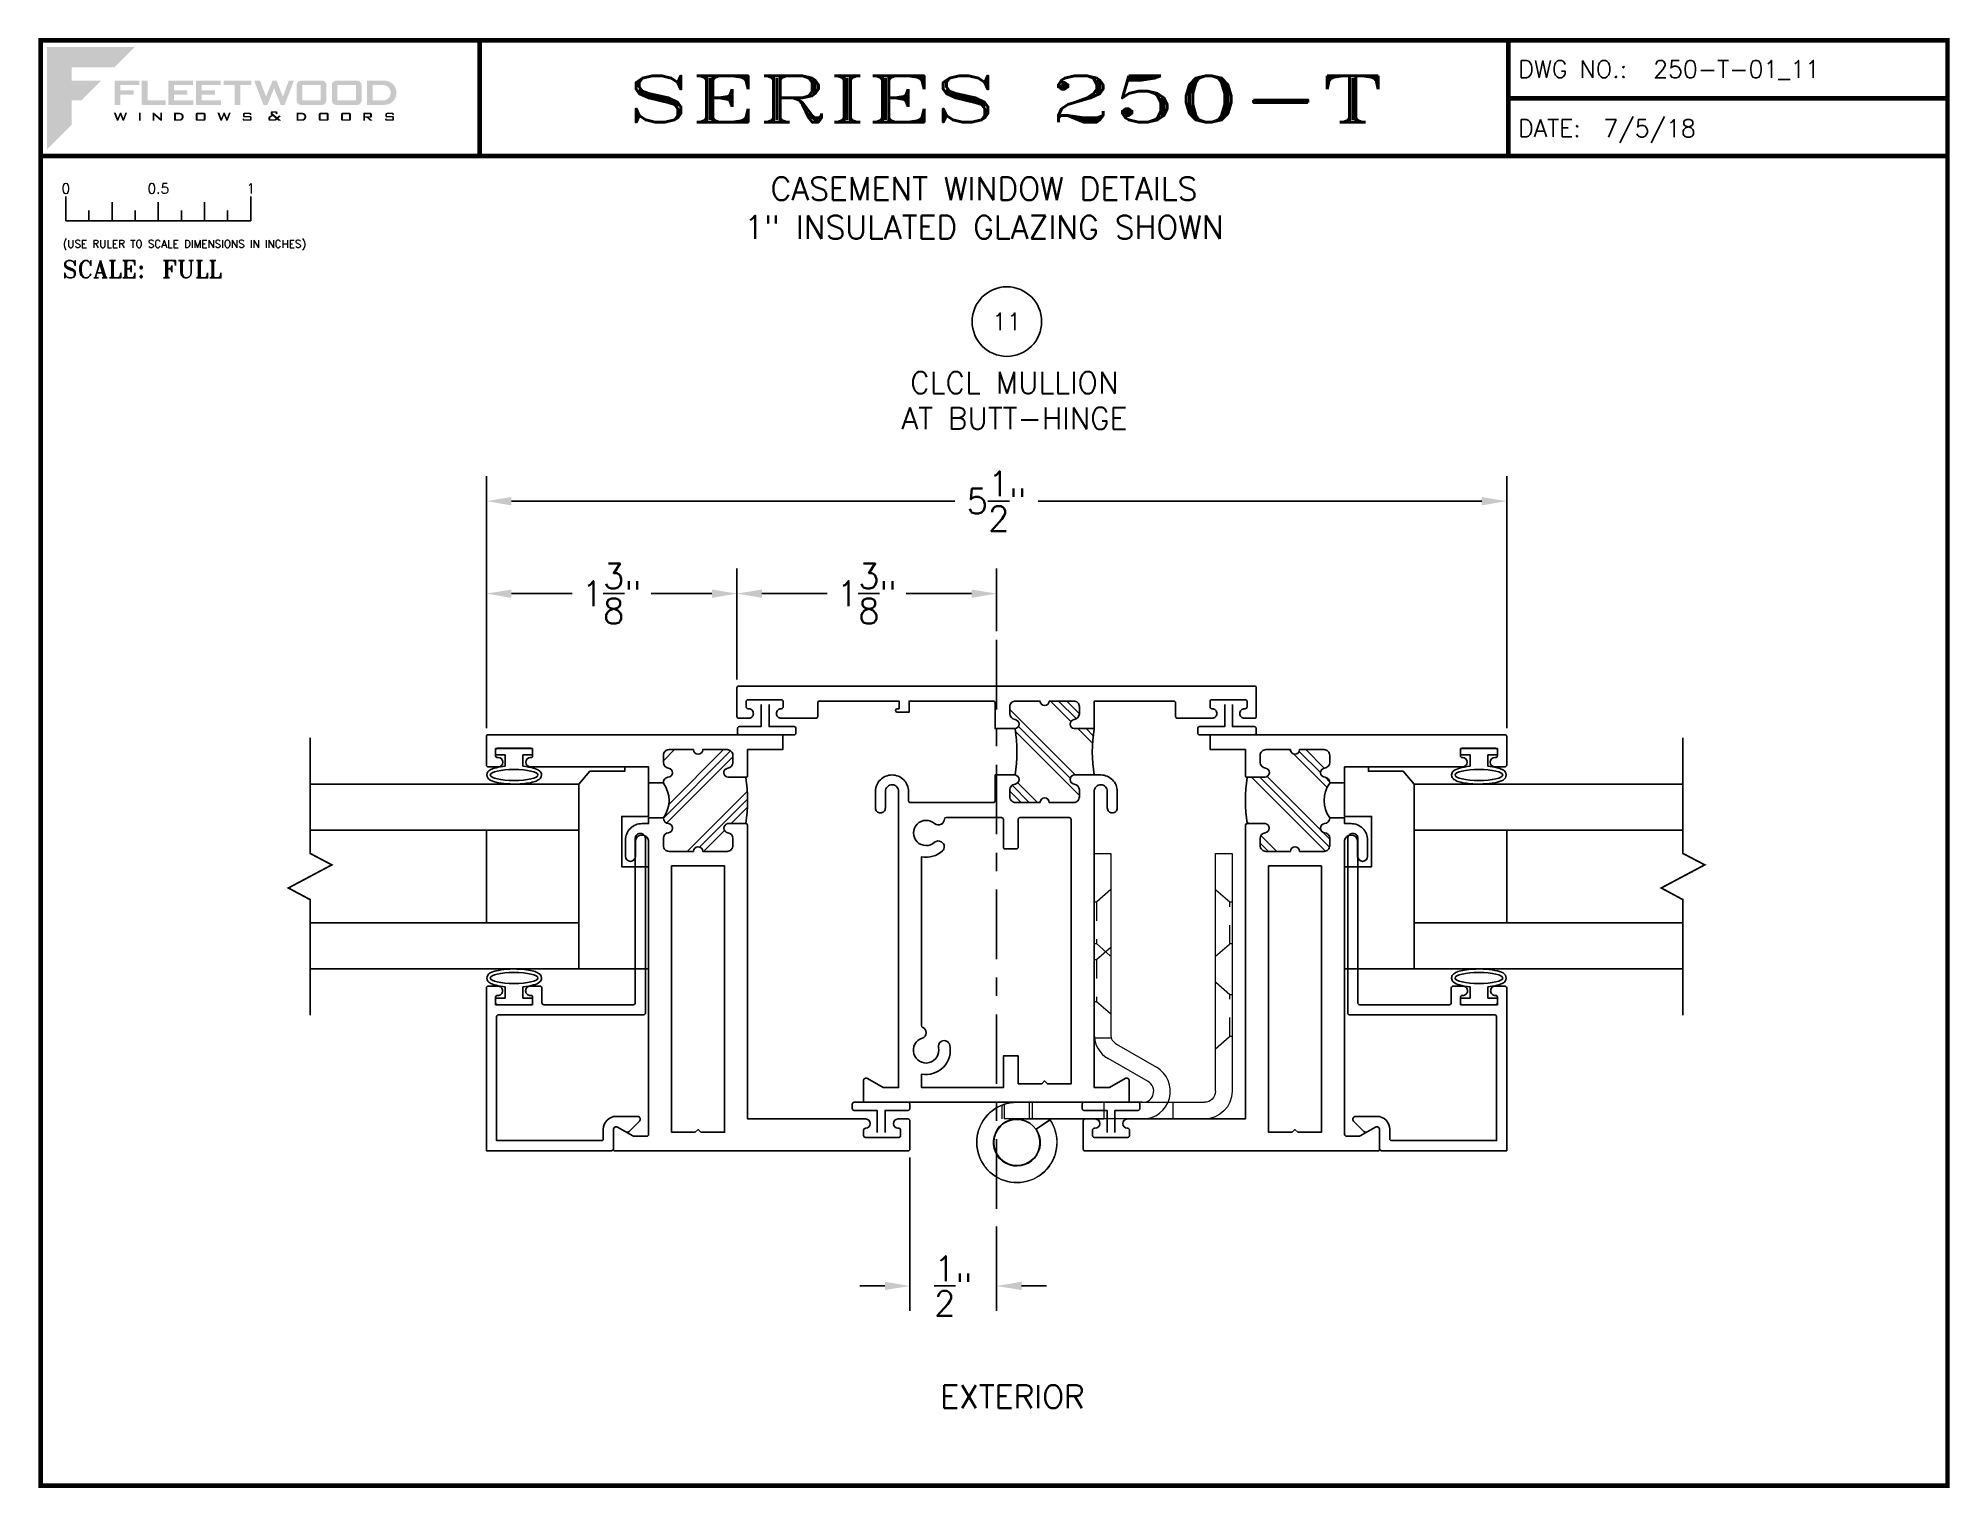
# Paper-space layout 'DETAIL 11' of a CAD drawing. Extents: x 0.1 to 10.5, y 0.1 to 7.9.
# The model-space entities are those that its viewports show. They can reach past a viewport. Long polylines and large blocks are cut down to what shows.
import ezdxf
from ezdxf.enums import TextEntityAlignment as Align

# ---------------------------------------------------------------- set-up
doc = ezdxf.new("R2010")
doc.units = 0
doc.header["$LTSCALE"] = 0.25
doc.header["$MEASUREMENT"] = 0
doc.linetypes.add('CENTER2', pattern=[1.125, 0.75, -0.125, 0.125, -0.125])
doc.linetypes.add('HIDDEN', pattern=[0.375, 0.25, -0.125])
doc.layers.get('0').update_dxf_attribs({"linetype": 'CONTINUOUS'})
doc.layers.get('DEFPOINTS').update_dxf_attribs({"linetype": 'CONTINUOUS'})
for name, color, linetype in [('CENTERLINE', 40, 'CENTER2'), ('DIM', 7, 'CONTINUOUS'), ('FRAME', 1, 'CONTINUOUS'), ('GLASS', 7, 'CONTINUOUS'), ('MISC', 7, 'CONTINUOUS'), ('VENT', 5, 'CONTINUOUS'), ('YK_GLASS_STOP', 5, 'CONTINUOUS')]:
    doc.layers.add(name, color=color, linetype=linetype)
doc.layers.add('VP', color=40, linetype='CONTINUOUS', plot=False)
doc.layers.get('VP').off()
doc.styles.add('ROMANS', font='romans')
doc.styles.add('ROMANT', font='romant')
doc.styles.add('SIMPLEX-094', font='simplex.shx', dxfattribs={"height": 0.094})
doc.styles.get("Standard").update_dxf_attribs({"font": 'simplex.shx'})
doc.dimstyles.new('FULL SCALE', dxfattribs={"dimscale": 0.75, "dimtxt": 0.18, "dimasz": 0.18, "dimexe": 0.18, "dimexo": 0.0625, "dimgap": 0.096, "dimtad": 0, "dimtih": 1, "dimtoh": 1, "dimdec": 4, "dimzin": 0, "dimdsep": 46, "dimlunit": 4, "dimtxsty": 'Standard', "dimcen": 0.09, "dimadec": 0, "dimazin": 0, "dimtfac": 1, "dimtdec": 4, "dimtofl": 0, "dimtmove": 0, "dimatfit": 3, "dimfxl": 0, "dimtolj": 1, "dimtzin": 0, "dimarcsym": 0})

# ---------------------------------------------------------------- blocks, each defined once
blk = doc.blocks.new('sectball')
blk.add_circle((0, 0), 0.125)
blk.add_attdef('NO', text='', height=0.062).set_placement((0, 0), align=Align.MIDDLE_CENTER)
for tag, p in [('LINE1', (0, -0.2588)), ('LINE2', (0, -0.3864)), ('LINE3', (0, -0.5214))]:
    blk.add_attdef(tag, text='', height=0.078).set_placement(p, align=Align.CENTER)
blk = doc.blocks.new('Fleetwood_Logo_6-10-15')
h = blk.add_hatch(color=154)
h.dxf.hatch_style = 1
h.paths.add_polyline_path([(0.2526, -0.0017), (0.0019, -0.0017), (0.0019, -0.2942), (0.0725, -0.2236), (0.0725, -0.1535), (0.1007, -0.1535), (0.1567, -0.0976), (0.0725, -0.0976), (0.0725, -0.0596), (0.1946, -0.0596)])
h = blk.add_hatch(color=251)
h.dxf.hatch_style = 1
h.paths.add_polyline_path([(0.2487, -0.1256), (0.2112, -0.1256), (0.2112, -0.1102), (0.2647, -0.1102), (0.2647, -0.0976), (0.1946, -0.0976), (0.1946, -0.1667), (0.2112, -0.1667), (0.2112, -0.1377), (0.2487, -0.1377)])
h = blk.add_hatch(color=251)
h.dxf.hatch_style = 1
h.paths.add_polyline_path([(0.2886, -0.0976), (0.272, -0.0976), (0.272, -0.1667), (0.3401, -0.1667), (0.3401, -0.1535), (0.2886, -0.1535)])
h = blk.add_hatch(color=251)
h.dxf.hatch_style = 1
h.paths.add_polyline_path([(0.4175, -0.0976), (0.3474, -0.0976), (0.3474, -0.1667), (0.4185, -0.1667), (0.4185, -0.1534), (0.364, -0.1534), (0.364, -0.1377), (0.4015, -0.1377), (0.4015, -0.1256), (0.364, -0.1256), (0.364, -0.1102), (0.4175, -0.1102)])
h = blk.add_hatch(color=251)
h.dxf.hatch_style = 1
h.paths.add_polyline_path([(0.4965, -0.0976), (0.4264, -0.0976), (0.4264, -0.1667), (0.4975, -0.1667), (0.4975, -0.1534), (0.443, -0.1534), (0.443, -0.1377), (0.4804, -0.1377), (0.4804, -0.1256), (0.443, -0.1256), (0.443, -0.1102), (0.4965, -0.1102)])
h = blk.add_hatch(color=251)
h.dxf.hatch_style = 1
h.paths.add_polyline_path([(0.5842, -0.0976), (0.5054, -0.0976), (0.5054, -0.1102), (0.5365, -0.1102), (0.5365, -0.1667), (0.5531, -0.1667), (0.5531, -0.1102), (0.5842, -0.1102)])
h = blk.add_hatch(color=251)
h.dxf.hatch_style = 1
h.paths.add_polyline_path([(0.6089, -0.0976), (0.5921, -0.0976), (0.6188, -0.1667), (0.63, -0.1667), (0.6489, -0.1192), (0.6679, -0.1667), (0.6789, -0.1667), (0.7056, -0.0976), (0.6908, -0.0976), (0.6742, -0.1433), (0.6558, -0.0976), (0.6446, -0.0976), (0.6261, -0.1433)])
h = blk.add_hatch(color=251)
h.dxf.hatch_style = 1
h.paths.add_polyline_path([(0.7853, -0.0976), (0.726, -0.0976, 0.414214), (0.7133, -0.1102), (0.7133, -0.154, 0.414214), (0.726, -0.1667), (0.7853, -0.1667, 0.414214), (0.798, -0.154), (0.798, -0.1102, 0.414214)])
h.paths.add_polyline_path([(0.7819, -0.1102), (0.7819, -0.154), (0.7294, -0.154), (0.7294, -0.1102)], flags=16)
h = blk.add_hatch(color=251)
h.dxf.hatch_style = 1
h.paths.add_polyline_path([(0.8856, -0.0976), (0.8262, -0.0976, 0.414214), (0.8136, -0.1102), (0.8136, -0.154, 0.414214), (0.8262, -0.1667), (0.8856, -0.1667, 0.414214), (0.8982, -0.154), (0.8982, -0.1102, 0.414214)])
h.paths.add_polyline_path([(0.8822, -0.1102), (0.8822, -0.154), (0.8296, -0.154), (0.8296, -0.1102)], flags=16)
h = blk.add_hatch(color=251)
h.dxf.hatch_style = 1
h.paths.add_polyline_path([(0.9632, -0.0976), (0.914, -0.0976), (0.914, -0.1667), (0.9632, -0.1667, 1)])
h.paths.add_polyline_path([(0.9301, -0.1102), (0.9593, -0.1102, -1), (0.9593, -0.154), (0.9301, -0.154)], flags=16)
h = blk.add_hatch(color=7)
h.dxf.hatch_style = 1
h.paths.add_polyline_path([(0.2301, -0.1891), (0.2251, -0.1891), (0.2196, -0.2043), (0.2134, -0.1891), (0.2097, -0.1891), (0.2035, -0.2043), (0.1978, -0.1891), (0.1922, -0.1891), (0.2011, -0.2121), (0.2048, -0.2121), (0.2112, -0.1963), (0.2175, -0.2121), (0.2212, -0.2121)])
h = blk.add_hatch(color=7)
h.dxf.hatch_style = 1
h.paths.add_polyline_path([(0.2691, -0.1891), (0.2637, -0.1891), (0.2637, -0.2118), (0.2637, -0.2121), (0.2691, -0.2121)])
h = blk.add_hatch(color=7)
h.dxf.hatch_style = 1
h.paths.add_polyline_path([(0.3077, -0.1964), (0.3259, -0.2121), (0.3298, -0.2121), (0.3298, -0.1891), (0.325, -0.1891), (0.325, -0.2047), (0.3067, -0.1891), (0.3029, -0.1891), (0.3029, -0.2121), (0.3077, -0.2121)])
h = blk.add_hatch(color=7)
h.dxf.hatch_style = 1
h.paths.add_polyline_path([(0.3801, -0.1891), (0.3637, -0.1891), (0.3637, -0.2121), (0.3801, -0.2121, 1)])
h.paths.add_polyline_path([(0.3691, -0.2079), (0.3691, -0.1933), (0.3788, -0.1933, -1), (0.3788, -0.2079)], flags=16)
h = blk.add_hatch(color=7)
h.dxf.hatch_style = 1
h.paths.add_polyline_path([(0.4537, -0.2079), (0.4537, -0.1933, 0.414214), (0.4495, -0.1891), (0.4297, -0.1891, 0.414214), (0.4255, -0.1933), (0.4255, -0.2079, 0.414214), (0.4297, -0.2121), (0.4495, -0.2121, 0.414214)])
h.paths.add_polyline_path([(0.4308, -0.2079), (0.4308, -0.1933), (0.4484, -0.1933), (0.4484, -0.2079)], flags=16)
h = blk.add_hatch(color=7)
h.dxf.hatch_style = 1
h.paths.add_polyline_path([(0.5253, -0.1891), (0.5203, -0.1891), (0.5148, -0.2043), (0.5087, -0.1891), (0.5049, -0.1891), (0.4988, -0.2043), (0.493, -0.1891), (0.4874, -0.1891), (0.4963, -0.2121), (0.5001, -0.2121), (0.5064, -0.1963), (0.5127, -0.2121), (0.5164, -0.2121)])
h = blk.add_hatch(color=7)
h.dxf.hatch_style = 1
h.paths.add_polyline_path([(0.5801, -0.1891), (0.5643, -0.1891, 0.414214), (0.56, -0.1933), (0.56, -0.1981, 0.414214), (0.5643, -0.2024), (0.58, -0.2024), (0.58, -0.2078), (0.5637, -0.2078), (0.5637, -0.2052), (0.5591, -0.2062), (0.5591, -0.2078, 0.414214), (0.5634, -0.2121), (0.5805, -0.2121, 0.414214), (0.5848, -0.2078), (0.5848, -0.2024, 0.414214), (0.5805, -0.1982), (0.5648, -0.1982), (0.5648, -0.193), (0.5798, -0.193), (0.5798, -0.1958), (0.5843, -0.1948), (0.5843, -0.1933, 0.414214)])
h = blk.add_hatch(color=7)
h.dxf.hatch_style = 1
h.paths.add_polyline_path([(0.645, -0.1913, -0.222262), (0.6447, -0.1906), (0.6447, -0.1892), (0.6535, -0.1892), (0.6535, -0.193), (0.6587, -0.1918), (0.6587, -0.189, 0.414214), (0.6544, -0.1847), (0.6437, -0.1847, 0.414214), (0.6394, -0.189), (0.6394, -0.1922, 0.222262), (0.6407, -0.1948), (0.6415, -0.1955), (0.6345, -0.1998, 0.260684), (0.6329, -0.2027), (0.6329, -0.2078, 0.414214), (0.6372, -0.2121), (0.6514, -0.2121, 0.17577), (0.6536, -0.2113), (0.657, -0.2085), (0.6614, -0.2121), (0.6699, -0.2121), (0.6613, -0.2049), (0.6676, -0.1997), (0.6637, -0.1964), (0.6574, -0.2017)])
h.paths.add_polyline_path([(0.6532, -0.2052), (0.6509, -0.2072, -0.17577), (0.6502, -0.2074), (0.6382, -0.2074), (0.6382, -0.2033, -0.260684), (0.6387, -0.2025), (0.6451, -0.1985)], flags=16)
h = blk.add_hatch(color=7)
h.dxf.hatch_style = 1
h.paths.add_polyline_path([(0.7294, -0.1891), (0.713, -0.1891), (0.713, -0.2121), (0.7294, -0.2121, 1)])
h.paths.add_polyline_path([(0.7184, -0.2079), (0.7184, -0.1933), (0.7281, -0.1933, -1), (0.7281, -0.2079)], flags=16)
h = blk.add_hatch(color=7)
h.dxf.hatch_style = 1
h.paths.add_polyline_path([(0.8045, -0.2079), (0.8045, -0.1933, 0.414214), (0.8003, -0.1891), (0.7805, -0.1891, 0.414214), (0.7763, -0.1933), (0.7763, -0.2079, 0.414214), (0.7805, -0.2121), (0.8003, -0.2121, 0.414214)])
h.paths.add_polyline_path([(0.7816, -0.2079), (0.7816, -0.1933), (0.7992, -0.1933), (0.7992, -0.2079)], flags=16)
h = blk.add_hatch(color=7)
h.dxf.hatch_style = 1
h.paths.add_polyline_path([(0.8678, -0.2079), (0.8678, -0.1933, 0.414214), (0.8636, -0.1891), (0.8438, -0.1891, 0.414214), (0.8396, -0.1933), (0.8396, -0.2079, 0.414214), (0.8438, -0.2121), (0.8636, -0.2121, 0.414214)])
h.paths.add_polyline_path([(0.8449, -0.2079), (0.8449, -0.1933), (0.8624, -0.1933), (0.8624, -0.2079)], flags=16)
h = blk.add_hatch(color=7)
h.dxf.hatch_style = 1
h.paths.add_polyline_path([(0.9277, -0.1993), (0.9277, -0.1933, 0.414214), (0.9235, -0.1891), (0.9028, -0.1891), (0.9028, -0.2121), (0.9082, -0.2121), (0.9082, -0.2035), (0.9131, -0.2035), (0.9224, -0.2121), (0.9303, -0.2121), (0.9197, -0.2035), (0.9235, -0.2035, 0.414214)])
h.paths.add_polyline_path([(0.9082, -0.1993), (0.9082, -0.1933), (0.9214, -0.1933, -0.414214), (0.9224, -0.1943), (0.9224, -0.1983, -0.414214), (0.9214, -0.1993)], flags=16)
h = blk.add_hatch(color=7)
h.dxf.hatch_style = 1
h.paths.add_polyline_path([(0.9867, -0.1982), (0.971, -0.1982), (0.971, -0.193), (0.9859, -0.193), (0.9859, -0.1958), (0.9905, -0.1948), (0.9905, -0.1933, 0.414214), (0.9863, -0.1891), (0.9705, -0.1891, 0.414214), (0.9662, -0.1933), (0.9662, -0.1981, 0.414214), (0.9705, -0.2024), (0.9862, -0.2024), (0.9862, -0.2078), (0.9699, -0.2078), (0.9699, -0.2052), (0.9653, -0.2062), (0.9653, -0.2078, 0.414214), (0.9696, -0.2121), (0.9867, -0.2121, 0.414214), (0.991, -0.2078), (0.991, -0.2024, 0.414214)])
blk = doc.blocks.new('A-SIZE_L')
for p, q in [((8.095, 7.907), (8.095, 7.282)), ((8.095, 7.594), (10.47, 7.594)), ((0.157, 7.282), (10.47, 7.282))]:
    blk.add_line(p, q)
at = {"const_width": 0.025}
for points in [[(0.157, 7.907), (10.47, 7.907), (10.47, 0.093), (0.157, 0.093), (0.157, 7.907)], [(2.532, 7.907), (2.532, 7.282)], [(8.095, 7.907), (8.095, 7.282)], [(8.095, 7.594), (10.47, 7.594)], [(0.157, 7.282), (10.47, 7.282)]]:
    blk.add_lwpolyline(points, dxfattribs=at)
at = {"xscale": 1.898091133004928, "yscale": 1.898091133004928, "zscale": 1.898091133004928}
blk.add_blockref('Fleetwood_Logo_6-10-15', (0.188, 7.875), dxfattribs=at)
for s, style, p in [('DWG NO.:', 'SIMPLEX-094', (8.149, 7.705)), ('DATE:', 'SIMPLEX-094', (8.148, 7.385)), ('SCALE:', 'ROMANT', (0.276, 6.623))]:
    blk.add_text(s, height=0.094, dxfattribs=dict(style=style)).set_placement(p)
for tag, p, style in [('DWG_NO', (8.878, 7.705), 'SIMPLEX-094'), ('DATE', (8.609, 7.385), 'SIMPLEX-094'), ('SCALE', (0.814, 6.623), 'ROMANT')]:
    blk.add_attdef(tag, p, '', height=0.094, dxfattribs=dict(style=style))
for tag, height, style, width, p, p2 in [('DWG_NO', 0.094, 'SIMPLEX-094', 2.60233, (8.876, 7.704), (10.367, 7.704)), ('PRODUCT', 0.25, 'ROMANT', 2.260212, (3.282, 7.465), (7.345, 7.465))]:
    blk.add_attdef(tag, text='', height=height, dxfattribs=dict(style=style, width=width)).set_placement(p, p2, align=Align.FIT)
blk = doc.blocks.new('Full')
for p, q in [((0.137, -0.219), (0.137, -0.35)), ((0.262, -0.294), (0.262, -0.35)), ((0.387, -0.249), (0.387, -0.35)), ((0.512, -0.294), (0.512, -0.35)), ((0.637, -0.249), (0.637, -0.35)), ((0.762, -0.294), (0.762, -0.35)), ((0.887, -0.249), (0.887, -0.35)), ((1.012, -0.294), (1.012, -0.35)), ((1.137, -0.219), (1.137, -0.35)), ((0.137, -0.35), (1.137, -0.35))]:
    blk.add_line(p, q)
for s, p in [('0', (0.137, -0.219)), ('0.5', (0.637, -0.219)), ('1', (1.137, -0.219))]:
    blk.add_text(s, height=0.055).set_placement(p, align=Align.BOTTOM_CENTER)
at = {"style": 'ROMANS'}
blk.add_text('(USE RULER TO SCALE DIMENSIONS IN INCHES)', height=0.04115, dxfattribs=at).set_placement((0.12, -0.495))
blk = doc.blocks.new('*D123')
at = {"color": 0, "lineweight": -2}
for p, q in [((2.568, 4.189), (2.568, 5.051)), ((3.923, 4.452), (3.923, 5.051)), ((2.703, 4.916), (3.032, 4.916)), ((3.788, 4.916), (3.459, 4.916))]:
    blk.add_line(p, q, dxfattribs=at)
at = {"color": 0}
for points in [[(2.703, 4.938), (2.703, 4.893), (2.568, 4.916)], [(3.788, 4.938), (3.788, 4.893), (3.923, 4.916)]]:
    blk.add_solid(points, dxfattribs=at)
at = {"layer": 'DEFPOINTS', "color": 0}
for p in [(3.923, 4.916), (3.923, 4.406), (2.568, 4.143)]:
    blk.add_point(p, dxfattribs=at)
at = {"color": 0, "insert": (3.245, 4.916), "char_height": 0.135, "attachment_point": 5}
blk.add_mtext('\\A1;1{\\H1.000000x;\\S3/8;}"', dxfattribs=at)
blk = doc.blocks.new('*D124')
at = {"color": 0, "lineweight": -2}
for p, q in [((3.923, 4.452), (3.923, 5.051)), ((5.327, 4.712), (5.327, 5.051)), ((4.058, 4.916), (4.411, 4.916)), ((5.192, 4.916), (4.838, 4.916))]:
    blk.add_line(p, q, dxfattribs=at)
at = {"color": 0}
for points in [[(4.058, 4.938), (4.058, 4.893), (3.923, 4.916)], [(5.192, 4.938), (5.192, 4.893), (5.327, 4.916)]]:
    blk.add_solid(points, dxfattribs=at)
at = {"layer": 'DEFPOINTS', "color": 0}
for p in [(3.923, 4.916), (5.327, 4.666), (3.923, 4.406)]:
    blk.add_point(p, dxfattribs=at)
at = {"color": 0, "insert": (4.625, 4.916), "char_height": 0.135, "attachment_point": 5}
blk.add_mtext('\\A1;1{\\H1.000000x;\\S3/8;}"', dxfattribs=at)
blk = doc.blocks.new('*D125')
at = {"color": 0, "lineweight": -2}
for p, q in [((2.568, 4.189), (2.568, 5.551)), ((8.086, 4.189), (8.086, 5.551)), ((2.703, 5.416), (5.101, 5.416)), ((7.951, 5.416), (5.553, 5.416))]:
    blk.add_line(p, q, dxfattribs=at)
at = {"color": 0}
for points in [[(2.703, 5.438), (2.703, 5.393), (2.568, 5.416)], [(7.951, 5.438), (7.951, 5.393), (8.086, 5.416)]]:
    blk.add_solid(points, dxfattribs=at)
at = {"layer": 'DEFPOINTS', "color": 0}
for p in [(8.086, 5.416), (2.568, 4.143), (8.086, 4.143)]:
    blk.add_point(p, dxfattribs=at)
at = {"color": 0, "insert": (5.327, 5.416), "char_height": 0.135, "attachment_point": 5}
blk.add_mtext('\\A1;5{\\H1.000000x;\\S1/2;}"', dxfattribs=at)
blk = doc.blocks.new('*D126')
at = {"color": 0, "lineweight": -2}
for p, q in [((4.858, 1.866), (4.858, 1.037)), ((5.327, 1.494), (5.327, 1.037)), ((4.723, 1.172), (4.588, 1.172)), ((5.462, 1.172), (5.597, 1.172))]:
    blk.add_line(p, q, dxfattribs=at)
at = {"color": 0}
for points in [[(4.723, 1.195), (4.723, 1.15), (4.858, 1.172)], [(5.462, 1.195), (5.462, 1.15), (5.327, 1.172)]]:
    blk.add_solid(points, dxfattribs=at)
at = {"layer": 'DEFPOINTS', "color": 0}
for p in [(4.858, 1.913), (5.327, 1.541), (5.327, 1.172)]:
    blk.add_point(p, dxfattribs=at)
at = {"color": 0, "insert": (5.093, 1.172), "char_height": 0.135, "attachment_point": 5}
blk.add_mtext('\\A1;{\\H1.000000x;\\S1/2;}"', dxfattribs=at)
blk = doc.blocks.new('05P11-Z-BAR')
h = blk.add_hatch()
h.set_pattern_fill('PLAST', angle=45, style=0)
h.set_pattern_definition([(45, (-0.3846, -1e-07), (-0.176777, 0.176777), []), (45, (-0.4067, 0.0221), (-0.176777, 0.176777), []), (45, (-0.4288, 0.0442), (-0.176777, 0.176777), [])])
h.paths.add_polyline_path([(0.006, 1.12, -0.414214), (-0.018, 1.145, -0.414214), (0.006, 1.17), (0.006, 1.302, 0.414214), (-0.025, 1.333), (-0.063, 1.333, 0.38311), (-0.094, 1.305, -0.947716), (-0.143, 1.308), (-0.143, 1.403, 0.087329), (-0.394, 1.403), (-0.394, 1.308, -1), (-0.443, 1.308, 0.352985), (-0.473, 1.333), (-0.512, 1.333, 0.414214), (-0.544, 1.302), (-0.544, 1.17, -0.414214), (-0.518, 1.145, -0.414214), (-0.544, 1.12), (-0.544, 0.988, 0.414214), (-0.512, 0.957), (-0.474, 0.957, 0.38311), (-0.443, 0.985, -0.898027), (-0.394, 0.985, 0.38311), (-0.363, 0.957, -0.325577), (-0.174, 0.957, 0.363634), (-0.143, 0.982, -0.947716), (-0.094, 0.985, 0.38311), (-0.063, 0.957), (-0.025, 0.957, 0.414214), (0.006, 0.988)])
blk.add_line((-0.087, 0.877), (-0.087, 0.877))
for points in [[(-2.164, 2.28, -0.414214), (-2.154, 2.29), (-2.001, 2.29, -0.414214), (-1.991, 2.28), (-1.991, 2.226, -1), (-2.041, 2.226), (-2.041, 2.23, 0.414214), (-2.051, 2.24), (-2.081, 2.24, 0.414214), (-2.091, 2.23), (-2.091, 2.05, 0.414214), (-2.081, 2.04), (-2.051, 2.04, 0.414214), (-2.041, 2.05), (-2.041, 2.051, -1), (-1.991, 2.051), (-1.991, 1.413), (-0.403, 1.413, -0.414214), (-0.394, 1.403), (-0.394, 1.306, -0.888834), (-0.443, 1.306, 0.377258), (-0.474, 1.333), (-0.512, 1.333, 0.414214), (-0.544, 1.302), (-0.544, 1.17, -1), (-0.544, 1.12), (-0.544, 0.988, 0.414214), (-0.512, 0.957), (-0.474, 0.957, 0.383109), (-0.443, 0.985, -0.898027), (-0.394, 0.985, 0.38311), (-0.363, 0.957), (-0.363, 0.877), (-0.394, 0.877), (-0.394, 0.842, -0.414214), (-0.483, 0.752), (-0.571, 0.752, -1), (-0.571, 0.806), (-0.486, 0.806, 0.859155), (-0.486, 0.877), (-2.074, 0.877, 0.414214), (-2.084, 0.867), (-2.084, 0.797, 0.131652), (-2.082, 0.792), (-2.035, 0.709, -0.577353), (-2.048, 0.687), (-2.154, 0.687, -0.414214), (-2.164, 0.697), (-2.164, 2.28)], [(-0.025, 0.957, 0.414214), (0.006, 0.988), (0.006, 1.12, -1), (0.006, 1.17), (0.006, 1.302, 0.414214), (-0.025, 1.333), (-0.063, 1.333, 0.38311), (-0.094, 1.305, -0.947716), (-0.143, 1.308), (-0.143, 1.403, -0.414214), (-0.133, 1.413), (0.006, 1.413), (0.006, 1.603), (0.086, 1.603), (0.086, 0.01, -0.414214), (0.077, 0), (-0.077, 0, -0.414214), (-0.087, 0.01), (-0.087, 0.064, -1), (-0.037, 0.064), (-0.037, 0.06, 0.414214), (-0.027, 0.05), (0.003, 0.05, 0.414214), (0.014, 0.06), (0.014, 0.24, 0.414214), (0.003, 0.25), (-0.027, 0.25, 0.414214), (-0.037, 0.24), (-0.037, 0.239, -1), (-0.087, 0.239), (-0.087, 0.877), (-0.174, 0.877), (-0.174, 0.957, 0.363634), (-0.143, 0.982, -0.947716), (-0.094, 0.985, 0.38311), (-0.063, 0.957), (-0.025, 0.957)]]:
    blk.add_lwpolyline(points, format="xyb")
blk.add_lwpolyline([(-2.063, 1.16), (-2.063, 1.288), (-0.623, 1.288), (-0.623, 1.002), (-2.063, 1.002), (-2.063, 1.129), (-2.048, 1.145)], close=True)
at = {"color": 7}
for centre, radius, start, end in [((-0.269, 0.638), 0.775, 80.7195, 99.2805), ((-0.269, 0.828), 0.16, 53.9319, 126.0681)]:
    blk.add_arc(centre, radius, start, end, dxfattribs=at)
blk = doc.blocks.new('05P02-T-BAR')
h = blk.add_hatch()
h.set_pattern_fill('PLAST', angle=45, style=0)
h.paths.add_polyline_path([(0.006, 1.12, -1), (0.006, 1.17), (0.006, 1.302, 0.414214), (-0.024, 1.333), (-0.063, 1.333, 0.38311), (-0.094, 1.305, -0.898868), (-0.143, 1.305, -0.081258), (-0.394, 1.305, -0.898027), (-0.443, 1.305, 0.38311), (-0.474, 1.333), (-0.512, 1.333, 0.414214), (-0.543, 1.302), (-0.543, 1.17, -1), (-0.543, 1.12), (-0.543, 0.988, 0.414214), (-0.512, 0.957), (-0.474, 0.957, 0.38311), (-0.443, 0.985, -0.898027), (-0.394, 0.985), (-0.394, 0.877, -0.081129), (-0.144, 0.877), (-0.143, 0.877), (-0.143, 0.985, -0.898027), (-0.094, 0.985, 0.38311), (-0.063, 0.957), (-0.024, 0.957, 0.414214), (0.006, 0.988)])
blk.add_line((-0.394, 1.305), (-0.394, 1.413))
for points in [[(-0.143, 1.305, 0.898027), (-0.094, 1.305, -0.38311), (-0.063, 1.333), (-0.024, 1.333, -0.414214), (0.006, 1.302), (0.006, 1.17, 1), (0.006, 1.12), (0.006, 0.988, -0.414214), (-0.024, 0.957), (-0.063, 0.957, -0.38311), (-0.094, 0.985, 0.898027), (-0.143, 0.985), (-0.143, 0.877), (0.006, 0.877), (0.006, 0.447, -0.414214), (-0.004, 0.437), (-0.077, 0.437, 0.414214), (-0.087, 0.427), (-0.087, 0.239, 0.414214), (-0.062, 0.214), (-0.062, 0.214, 0.414214), (-0.036, 0.239), (-0.036, 0.24, -0.414214), (-0.026, 0.25), (0.003, 0.25, -0.414214), (0.013, 0.24), (0.013, 0.06, -0.414214), (0.003, 0.05), (-0.026, 0.05, -0.414214), (-0.036, 0.06), (-0.036, 0.064, 0.414214), (-0.062, 0.089, 0.414214), (-0.087, 0.064), (-0.087, 0.01, 0.414214), (-0.077, 0), (0.077, 0, 0.414214), (0.087, 0.01), (0.087, 2.799, 0.414214), (0.077, 2.809), (-0.077, 2.809, 0.414214), (-0.087, 2.799), (-0.087, 2.745, 0.414214), (-0.062, 2.72), (-0.062, 2.72, 0.414214), (-0.036, 2.745), (-0.036, 2.749, -0.414214), (-0.026, 2.759), (0.003, 2.759, -0.414214), (0.013, 2.749), (0.013, 2.569, -0.414214), (0.003, 2.559), (-0.026, 2.559, -0.414214), (-0.036, 2.569), (-0.036, 2.57, 0.414214), (-0.062, 2.595), (-0.062, 2.595, 0.414214), (-0.087, 2.57), (-0.087, 2.382, 0.414214), (-0.077, 2.372), (-0.004, 2.372, -0.414214), (0.006, 2.362), (0.006, 1.932), (-0.036, 1.932), (-0.036, 1.942, 1), (-0.055, 1.942), (-0.055, 1.878), (0.006, 1.878), (0.006, 1.423, -0.414214), (-0.004, 1.413), (-0.143, 1.413)], [(-2.064, 1.288), (-2.064, 1.16), (-2.048, 1.145), (-2.064, 1.13), (-2.064, 1.002), (-0.634, 1.002, 0.414214), (-0.624, 1.012), (-0.624, 1.278, 0.414214), (-0.634, 1.288), (-0.784, 1.288, -0.414214), (-0.793, 1.298), (-0.793, 1.358, -0.414214), (-0.784, 1.368), (-0.634, 1.368, 0.414214), (-0.624, 1.378), (-0.624, 1.677, 0.412738), (-0.633, 1.687, -0.266599), (-0.659, 1.702), (-0.66, 1.704, -0.326659), (-0.657, 1.74, 2.265178), (-0.758, 1.74, -0.326659), (-0.755, 1.704), (-0.756, 1.702, -0.505571), (-0.804, 1.697, -0.236746), (-0.836, 1.81), (-1.749, 1.81, 0.298217), (-1.759, 1.804, -0.298217), (-1.786, 1.786), (-1.788, 1.786, -0.326659), (-1.817, 1.807, 2.265178), (-1.868, 1.719, -0.326659), (-1.835, 1.704), (-1.834, 1.702, -0.505571), (-1.854, 1.658, -0.53888), (-2.011, 1.81), (-2.084, 1.81), (-2.084, 1.368), (-1.913, 1.368), (-1.913, 1.288)]]:
    blk.add_lwpolyline(points, format="xyb", close=True)
blk.add_lwpolyline([(-0.394, 1.413), (-0.534, 1.413, -0.414214), (-0.543, 1.423), (-0.543, 1.871, -0.414214), (-0.534, 1.881), (-0.483, 1.881, 0.414214), (-0.394, 1.97, 0.414214), (-0.483, 2.06), (-0.572, 2.06, 0.414214), (-0.599, 2.033), (-0.599, 2.033, 0.414214), (-0.572, 2.006), (-0.483, 2.006, -0.414214), (-0.447, 1.97), (-0.447, 1.97, -0.414214), (-0.483, 1.935), (-2.084, 1.935), (-2.084, 2.018), (-2.035, 2.102, 0.57735), (-2.048, 2.125), (-2.163, 2.125), (-2.163, 1.406), (-2.163, 0.687), (-2.048, 0.687, 0.57735), (-2.035, 0.709), (-2.084, 0.794), (-2.084, 0.877), (-0.483, 0.877, -0.414214), (-0.447, 0.841, -0.414214), (-0.483, 0.806), (-0.572, 0.806, 0.414214), (-0.599, 0.779), (-0.599, 0.779, 0.414214), (-0.572, 0.752), (-0.483, 0.752, 0.414214), (-0.394, 0.841), (-0.394, 0.985, 0.898027), (-0.443, 0.985, -0.38311), (-0.474, 0.957), (-0.512, 0.957, -0.414214), (-0.543, 0.988), (-0.543, 1.12, 1), (-0.543, 1.17), (-0.543, 1.302, -0.414214), (-0.512, 1.333), (-0.474, 1.333, -0.38311), (-0.443, 1.305, 0.898027), (-0.394, 1.305)], format="xyb")
at = {"color": 7}
for centre, start, end in [((-0.269, 2.07), 260.7195, 279.2805), ((-0.269, 0.112), 80.7195, 99.2805)]:
    blk.add_arc(centre, 0.775, start, end, dxfattribs=at)
blk = doc.blocks.new('05P09-1in_GLASS_STOP')
for p, q in [((-1.338, 0.25), (-1.373, 0.25)), ((-1.373, 0.25), (-1.373, 0.05)), ((-1.338, 0.197), (-1.338, 0.25)), ((-0.022, 0.197), (-0.022, 0.25)), ((-0.022, 0.25), (0.013, 0.25)), ((0.013, 0.25), (0.013, 0.05)), ((-1.276, 0.197), (-1.338, 0.197)), ((-0.084, 0.197), (-0.022, 0.197)), ((-1.373, 0.05), (-1.338, 0.05)), ((-1.338, 0.05), (-1.338, 0.102)), ((-1.338, 0.102), (-1.276, 0.102)), ((-0.022, 0.102), (-0.084, 0.102)), ((-0.022, 0.05), (-0.022, 0.102)), ((0.013, 0.05), (-0.022, 0.05))]:
    blk.add_line(p, q)
blk.add_lwpolyline([(-2.035, 0.709, -0.57735), (-2.047, 0.687), (-2.153, 0.687, 0.414214), (-2.163, 0.677), (-2.163, 0), (-1.283, 0, 0.414214), (-1.273, 0.01), (-1.273, 0.062, 0.414214), (-1.298, 0.087, 0.435311), (-1.323, 0.061, -0.435311), (-1.333, 0.05), (-1.363, 0.05, -0.414214), (-1.373, 0.06), (-1.373, 0.24, -0.414214), (-1.363, 0.25), (-1.333, 0.25, -0.435311), (-1.323, 0.239, 0.435311), (-1.298, 0.212, 0.414214), (-1.273, 0.237), (-1.273, 0.29, 0.414214), (-1.283, 0.3), (-1.363, 0.3, -0.414214), (-1.373, 0.31), (-1.373, 0.795, -0.414214), (-1.363, 0.805), (-0.474, 0.805, 0.414214), (-0.447, 0.832), (-0.447, 0.833, 0.414214), (-0.474, 0.86), (-1.418, 0.86, 0.414214), (-1.428, 0.85), (-1.428, 0.065, -0.414214), (-1.438, 0.055), (-2.108, 0.055), (-2.108, 0.622, -0.414214), (-2.098, 0.632), (-2.047, 0.632, 0.414214), (-1.977, 0.702), (-1.977, 0.817, 0.668179), (-2.003, 0.828), (-2.058, 0.773, 0.339454), (-2.06, 0.755)], format="xyb", close=True)
at = {"extrusion": (0, 0, -1)}
blk.add_ellipse((-1.229, 0.15), major_axis=(0, 0.129), ratio=0.232303, dxfattribs=at)
blk.add_ellipse((-0.131, 0.15), major_axis=(0, 0.129), ratio=0.232303)
for points in [[(-1.276, 0.197), (-1.274, 0.219), (-1.271, 0.239), (-1.262, 0.269), (-1.258, 0.28), (-1.245, 0.294), (-1.237, 0.298), (-1.229, 0.298), (-1.218, 0.298), (-1.21, 0.292), (-1.201, 0.279), (-1.197, 0.272), (-1.187, 0.244), (-1.183, 0.215), (-1.178, 0.136), (-1.182, 0.085), (-1.194, 0.034), (-1.198, 0.022), (-1.214, 0.005), (-1.228, 0), (-1.249, 0.008), (-1.254, 0.016), (-1.262, 0.032), (-1.265, 0.041), (-1.272, 0.067), (-1.274, 0.084), (-1.276, 0.102)], [(-0.084, 0.197), (-0.086, 0.219), (-0.089, 0.239), (-0.098, 0.269), (-0.102, 0.28), (-0.115, 0.294), (-0.123, 0.298), (-0.131, 0.298), (-0.142, 0.298), (-0.15, 0.292), (-0.159, 0.279), (-0.163, 0.272), (-0.173, 0.244), (-0.177, 0.215), (-0.182, 0.136), (-0.178, 0.085), (-0.166, 0.034), (-0.162, 0.022), (-0.146, 0.005), (-0.132, 0), (-0.111, 0.008), (-0.106, 0.016), (-0.098, 0.032), (-0.095, 0.041), (-0.088, 0.067), (-0.086, 0.084), (-0.084, 0.102)]]:
    blk.add_open_spline(points, degree=3, knots=[5.075676, 5.075676, 5.075676, 5.075676, 5.596595, 5.596595, 6.055763, 6.055763, 6.283185, 6.283185, 6.283185, 6.572914, 6.572914, 6.862642, 6.862642, 7.608886, 7.608886, 8.676451, 8.676451, 9.18434, 9.18434, 9.518242, 9.518242, 9.852144, 9.852144, 10.186046, 10.186046, 10.631436, 10.631436, 10.631436, 10.631436])
blk = doc.blocks.new('189-001_250-T')
at = {"color": 7, "linetype": 'Continuous', "lineweight": 15}
for p, q in [((-0.532, 0.538), (-0.407, 0.755)), ((-0.329, 0.71), (-0.454, 0.493)), ((-0.217, 0), (-0.217, 0.68)), ((-0.127, 0.68), (-0.127, 0)), ((-1.562, 0.418), (-1.562, 0.508)), ((-1.562, 0.508), (-0.584, 0.508)), ((-0.584, 0.418), (-1.562, 0.418)), ((-0.071, 0.105), (-0.122, 0.18))]:
    blk.add_line(p, q, dxfattribs=at)
at = {"color": 7, "linetype": 'HIDDEN', "lineweight": 0}
for p, q in [((-1.367, 0.508), (-1.299, 0.43)), ((-1.299, 0.43), (-1.075, 0.43)), ((-1.299, 0.43), (-1.299, 0.418)), ((-1.075, 0.43), (-1.007, 0.508)), ((-1.075, 0.418), (-1.075, 0.43)), ((-1.054, 0.508), (-0.987, 0.43)), ((-0.987, 0.43), (-0.762, 0.43)), ((-0.987, 0.43), (-0.987, 0.418)), ((-0.762, 0.43), (-0.695, 0.508)), ((-0.762, 0.418), (-0.762, 0.43)), ((-0.565, 0.419), (-0.565, 0.511))]:
    blk.add_line(p, q, dxfattribs=at)
at = {"color": 7, "linetype": 'Continuous', "lineweight": 15}
for centre, radius, start, end in [((-0.277, 0.68), 0.15, 360, 150), ((-0.277, 0.68), 0.06, 360, 150), ((-0.584, 0.568), 0.06, 270, 330), ((-0.584, 0.568), 0.15, 270, 330), ((0, 0), 0.217, 180, 124.12), ((0, 0), 0.127, 180, 124.2051)]:
    blk.add_arc(centre, radius, start, end, dxfattribs=at)
blk = doc.blocks.new('189-002')
at = {"color": 7, "linetype": 'Continuous', "lineweight": 15}
for p, q in [((-1.074, 1.562), (-1.164, 1.562)), ((-1.164, 1.562), (-1.164, 0.277)), ((-1.074, 0.277), (-1.074, 1.562)), ((-0.846, 0.217), (-1.014, 0.217)), ((-0.846, 0.127), (-0.846, 0.217)), ((-0.678, 0.217), (-0.846, 0.217)), ((-0.678, 0.217), (-0.47, 0.217)), ((-0.47, 0.217), (-0.47, 0.127)), ((-0.47, 0.217), (0, 0.217)), ((-1.014, 0.127), (-0.846, 0.127)), ((-0.846, 0.127), (-0.678, 0.127)), ((-0.678, 0.127), (-0.47, 0.127)), ((0, 0.127), (-0.47, 0.127)), ((-0.179, 0.123), (-0.105, 0.071))]:
    blk.add_line(p, q, dxfattribs=at)
at = {"color": 7, "linetype": 'HIDDEN', "lineweight": 0}
for p, q in [((-1.152, 1.299), (-1.074, 1.367)), ((-1.164, 1.299), (-1.152, 1.299)), ((-1.152, 1.075), (-1.152, 1.299)), ((-1.152, 1.075), (-1.164, 1.075)), ((-1.074, 1.007), (-1.152, 1.075)), ((-1.152, 0.799), (-1.074, 0.867)), ((-1.164, 0.799), (-1.152, 0.799)), ((-1.152, 0.575), (-1.152, 0.799)), ((-1.152, 0.575), (-1.164, 0.575)), ((-1.074, 0.507), (-1.152, 0.575)), ((-0.082, 0.217), (-0.082, 0.127)), ((-0.068, 0.127), (-0.068, 0.217)), ((0, 0.127), (0.068, 0.127)), ((0.068, 0.206), (0.068, 0.127)), ((0.082, 0.201), (0.082, 0.127))]:
    blk.add_line(p, q, dxfattribs=at)
at = {"color": 7, "linetype": 'Continuous', "lineweight": 15}
for centre, radius, start, end in [((-1.014, 0.277), 0.15, 180, 270), ((-1.014, 0.277), 0.06, 180, 270), ((0, 0), 0.217, 145.4498, 90), ((0, 0), 0.127, 145.7685, 90)]:
    blk.add_arc(centre, radius, start, end, dxfattribs=at)
blk = doc.blocks.new('183-003')
blk.add_circle((0, 0), 0.125)
blk = doc.blocks.new('250-T_SS_Butt_Hinge')
for name in ['189-002', '183-003']:
    blk.add_blockref(name, (0, 0))
at = {"xscale": -1, "rotation": 90}
blk.add_blockref('189-001_250-T', (0, 0), dxfattribs=at)

msp = doc.modelspace()

# ---------------------------------------------------------------- linework, layer by layer
at = {"layer": 'CENTERLINE', "ltscale": 2}
msp.add_line((34.904, 12.423), (34.904, 9.298), dxfattribs=at)
at = {"layer": 'GLASS'}
for p, q in [((32.645, 11.644), (31.192, 11.644)), ((32.645, 10.644), (32.645, 11.644)), ((37.163, 11.644), (38.616, 11.644)), ((37.163, 10.644), (37.163, 11.644)), ((32.645, 11.394), (31.192, 11.394)), ((32.145, 10.894), (32.145, 11.394)), ((37.163, 11.394), (38.616, 11.394)), ((37.663, 10.894), (37.663, 11.394)), ((32.645, 10.894), (31.192, 10.894)), ((37.163, 10.894), (38.616, 10.894)), ((32.645, 10.644), (31.192, 10.644)), ((37.163, 10.644), (38.616, 10.644))]:
    msp.add_line(p, q, dxfattribs=at)
at = {"layer": 'GLASS', "const_width": 0.0094}
for points in [[(31.192, 10.394), (31.192, 11.019), (31.074, 11.082), (31.309, 11.207), (31.192, 11.269), (31.192, 11.894)], [(38.616, 10.394), (38.616, 11.019), (38.499, 11.082), (38.734, 11.207), (38.616, 11.269), (38.616, 11.894)]]:
    msp.add_lwpolyline(points, dxfattribs=at)
at = {"layer": 'MISC', "linetype": 'Continuous'}
for points in [[(33.674, 12.074), (33.674, 11.955), (33.809, 11.955, -0.414214), (33.819, 11.945), (33.819, 11.92, -0.414214), (33.809, 11.91), (33.513, 11.91, -0.414214), (33.503, 11.92), (33.503, 11.945, -0.414214), (33.513, 11.955), (33.631, 11.955), (33.631, 12.074)], [(36.138, 12.074), (36.138, 11.955), (36.002, 11.955, 0.414214), (35.992, 11.945), (35.992, 11.92, 0.414214), (36.002, 11.91), (36.298, 11.91, 0.414214), (36.308, 11.92), (36.308, 11.945, 0.414214), (36.298, 11.955), (36.18, 11.955), (36.18, 12.074)], [(34.301, 9.76), (34.301, 9.879), (34.425, 9.879, 0.414214), (34.435, 9.889), (34.435, 9.913, 0.414214), (34.425, 9.923), (34.134, 9.923, 0.414214), (34.124, 9.913), (34.124, 9.889, 0.414214), (34.134, 9.879), (34.258, 9.879), (34.258, 9.76)], [(35.502, 9.76), (35.502, 9.879), (35.377, 9.879, -0.414214), (35.367, 9.889), (35.367, 9.913, -0.414214), (35.377, 9.923), (35.669, 9.923, -0.414214), (35.679, 9.913), (35.679, 9.889, -0.414214), (35.669, 9.879), (35.544, 9.879), (35.544, 9.76)]]:
    msp.add_lwpolyline(points, format="xyb", dxfattribs=at)
for points in [[(33.022, 11.737), (33.022, 11.469), (32.877, 11.469), (32.877, 11.197), (33.022, 11.197), (33.022, 10.644), (32.645, 10.644), (32.645, 11.644), (32.705, 11.713), (32.893, 11.713), (32.893, 11.737)], [(36.786, 11.737), (36.786, 11.469), (36.932, 11.469), (36.932, 11.197), (36.786, 11.197), (36.786, 10.644), (37.163, 10.644), (37.163, 11.644), (37.103, 11.713), (36.915, 11.713), (36.915, 11.737)]]:
    msp.add_lwpolyline(points, dxfattribs=at)

# ---------------------------------------------------------------- block references
at = {"xscale": -1}
msp.add_blockref('250-T_SS_Butt_Hinge', (35.014, 9.706), dxfattribs=at)
at = {"layer": 'FRAME', "rotation": 90}
msp.add_blockref('05P02-T-BAR', (36.309, 12.087), dxfattribs=at)
at = {"layer": 'VENT', "xscale": -1, "rotation": 270}
msp.add_blockref('05P11-Z-BAR', (32.145, 11.824), dxfattribs=at)
at = {"layer": 'VENT', "rotation": 90}
msp.add_blockref('05P11-Z-BAR', (37.663, 11.824), dxfattribs=at)
at = {"layer": 'YK_GLASS_STOP', "xscale": -1, "rotation": 270}
msp.add_blockref('05P09-1in_GLASS_STOP', (32.145, 11.824), dxfattribs=at)
at = {"layer": 'YK_GLASS_STOP', "rotation": 90}
msp.add_blockref('05P09-1in_GLASS_STOP', (37.663, 11.824), dxfattribs=at)

psp = doc.layouts.new('DETAIL 11')

# ---------------------------------------------------------------- block references
ref = psp.add_blockref('A-SIZE_L', (0, 0))
ref.add_attrib('DATE', '7/5/18', (8.60916, 7.38469), dxfattribs={"height": 0.094, "style": 'SIMPLEX-094'})
ref.add_attrib('SCALE', 'FULL', (0.81442, 6.62314), dxfattribs={"height": 0.094, "style": 'ROMANT'})
ref.add_attrib('PRODUCT', 'SERIES 250-T', dxfattribs={"height": 0.25, "style": 'ROMANT', "width": 1.435099}).set_placement((3.32575, 7.46527), (7.42603, 7.46527), align=Align.FIT)
ref.add_attrib('DWG_NO', '250-T-01_11', (8.87809, 7.70479), dxfattribs={"height": 0.094, "style": 'SIMPLEX-094'})
psp.add_blockref('Full', (0.15675, 7.2815))
at = {"layer": 'DIM', "xscale": 1.504, "yscale": 1.504, "zscale": 1.504}
psp.add_blockref('sectball', (5.38285, 6.38693), dxfattribs=at).add_auto_attribs({'NO': '11', 'LINE1': ' CLCL MULLION', 'LINE2': ' AT BUTT-HINGE'})

# ---------------------------------------------------------------- texts
at = {"layer": 'DIM', "char_height": 0.125, "attachment_point": 5}
for s, insert, width in [('CASEMENT WINDOW DETAILS\\P1" INSULATED GLAZING SHOWN', (5.25924, 7.00134), 3.1201362), ('EXTERIOR', (5.41341, 0.57361), 3.1065047)]:
    psp.add_mtext(s, dxfattribs=dict(at, insert=insert, width=width))

# ---------------------------------------------------------------- dimensions: what is measured, and where the dimension line sits
for base, p1, p2, picture, middle in [((8.08613, 5.41551), (2.56813, 4.14251), (8.08613, 4.14251), '*D125', (5.32713, 5.41551)), ((3.92263, 4.91551), (5.32713, 4.66551), (3.92263, 4.40551), '*D124', (4.62488, 4.91551)), ((5.32713, 1.17244), (4.85813, 1.91251), (5.32713, 1.54051), '*D126', (5.09263, 1.17244))]:
    dim = psp.add_linear_dim(base=base, p1=p1, p2=p2, dimstyle='FULL SCALE')
    dim.commit()
    dim.dimension.update_dxf_attribs({"geometry": picture, "text_midpoint": middle, "dimtype": 160})
dim = psp.add_linear_dim(base=(3.92263, 4.91551), p1=(2.56813, 4.14251), p2=(3.92263, 4.40551), dimstyle='FULL SCALE')
dim.commit()
dim.dimension.update_dxf_attribs({"geometry": '*D123', "text_midpoint": (3.24538, 4.91551)})

# ---------------------------------------------------------------- viewports
at = {"layer": 'VP'}
psp.add_viewport(center=(5.32991, 3.26356), size=(7.97108, 3.9129199), view_center_point=(34.90692, 11.02142), view_height=3.9129198, dxfattribs=at)

doc.saveas('drawing.dxf')
